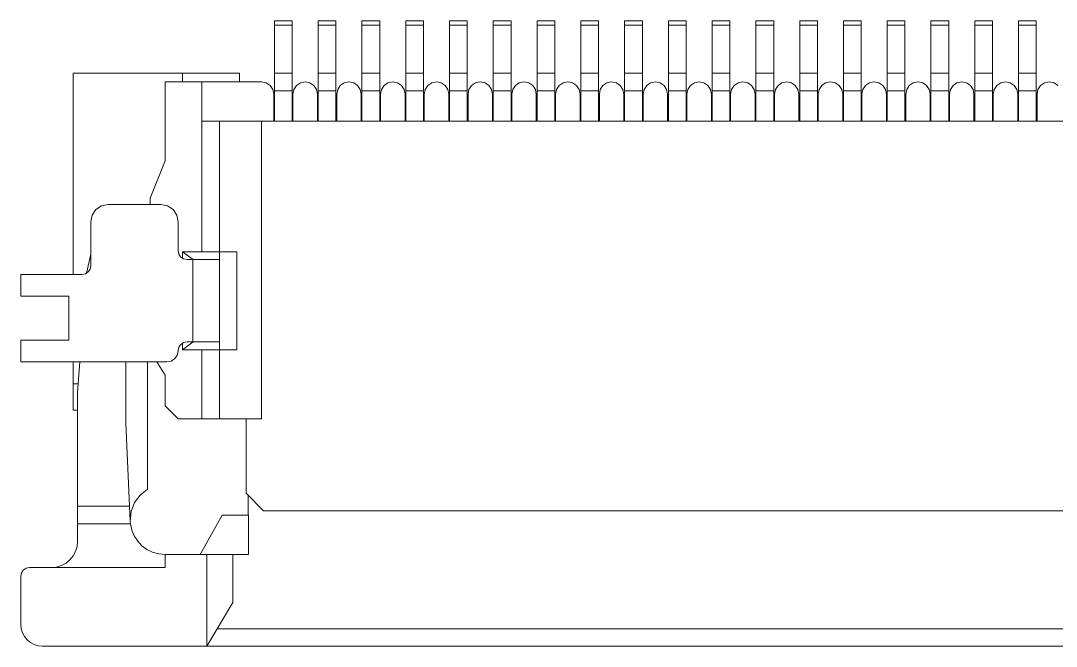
# Model space of a CAD drawing. Extents: x 88 to 882, y -532 to 166.
# Drawn here: x 88.1 to 285.3, y 46.5 to 165.6 of the extents above; entities that cross this region are included whole.
import ezdxf

# ---------------------------------------------------------------- set-up
doc = ezdxf.new("R2010")
doc.units = 0
doc.layers.add('Layer 1', color=7, linetype='BYLAYER', lineweight=5)

msp = doc.modelspace()

# ---------------------------------------------------------------- linework, layer by layer
at = {"layer": 'Layer 1'}
for p, q in [((136.41072, 164.812598), (136.41, 165.646)), ((136.41072, 165.645402), (139.794, 165.646)), ((139.79328, 164.812598), (139.794, 165.646)), ((144.74372, 164.812598), (144.743, 165.646)), ((144.74372, 165.645402), (148.127, 165.646)), ((148.12628, 164.812598), (148.127, 165.646)), ((153.07644, 165.645402), (156.46, 165.646)), ((153.07644, 164.812598), (153.077, 165.646)), ((156.46056, 164.812598), (156.46, 165.646)), ((161.40972, 165.6463), (164.793, 165.646)), ((161.40972, 164.812598), (161.41, 165.646)), ((164.79328, 164.812598), (164.793, 165.646)), ((169.74372, 164.812598), (169.743, 165.646)), ((169.74372, 165.645402), (173.127, 165.646)), ((173.12628, 164.812598), (173.127, 165.646)), ((178.07644, 164.812598), (178.076, 165.646)), ((178.07644, 165.645402), (181.46, 165.646)), ((181.45956, 164.812598), (181.46, 165.646)), ((186.40972, 165.645402), (189.793, 165.646)), ((186.40972, 164.812598), (186.41, 165.646)), ((189.79328, 164.812598), (189.793, 165.646)), ((194.74259, 165.645402), (198.127, 165.646)), ((194.74259, 164.812598), (194.743, 165.646)), ((198.12741, 164.812598), (198.127, 165.646)), ((203.07744, 164.812598), (203.077, 165.646)), ((203.07744, 165.6463), (206.461, 165.646)), ((206.46056, 164.812598), (206.461, 165.646)), ((211.41072, 165.645402), (214.794, 165.646)), ((211.41072, 164.812598), (211.411, 165.646)), ((214.79428, 164.812598), (214.794, 165.646)), ((219.74372, 165.645402), (223.127, 165.646)), ((219.74372, 164.812598), (219.744, 165.646)), ((223.12728, 164.812598), (223.127, 165.646)), ((228.07744, 164.812598), (228.077, 165.646)), ((228.07744, 165.645402), (231.461, 165.646)), ((231.46056, 164.812598), (231.461, 165.646)), ((236.41072, 165.6463), (239.794, 165.646)), ((236.41072, 164.812598), (236.411, 165.646)), ((239.79428, 164.812598), (239.794, 165.646)), ((244.74372, 165.645402), (248.127, 165.646)), ((244.74372, 164.812598), (244.744, 165.646)), ((248.12728, 164.812598), (248.127, 165.646)), ((253.07644, 165.645402), (256.46, 165.646)), ((253.07644, 164.812598), (253.077, 165.646)), ((256.46056, 164.812598), (256.46, 165.646)), ((261.41072, 164.812598), (261.41, 165.646)), ((261.41072, 165.645402), (264.794, 165.646)), ((264.79328, 164.812598), (264.794, 165.646)), ((269.74372, 165.645402), (273.127, 165.646)), ((269.74372, 164.812598), (269.744, 165.646)), ((273.12728, 164.812598), (273.127, 165.646)), ((278.07672, 165.6463), (281.46, 165.646)), ((278.07672, 164.812598), (278.077, 165.646)), ((281.46028, 164.812598), (281.46, 165.646)), ((136.41072, 155.64515), (136.41, 164.812)), ((136.41072, 164.81285), (139.794, 164.812)), ((139.79328, 155.64515), (139.794, 164.812)), ((144.74372, 155.64515), (144.743, 164.812)), ((144.74372, 164.81285), (148.127, 164.812)), ((148.12628, 155.64515), (148.127, 164.812)), ((153.07644, 164.81285), (156.46, 164.812)), ((153.07644, 155.64515), (153.077, 164.812)), ((156.46056, 155.64515), (156.46, 164.812)), ((161.40972, 155.64515), (161.41, 164.812)), ((161.41, 164.812), (164.793, 164.812)), ((164.79328, 155.64515), (164.793, 164.812)), ((169.74372, 155.64515), (169.743, 164.812)), ((169.74372, 164.81285), (173.127, 164.812)), ((173.12628, 155.64515), (173.127, 164.812)), ((178.076, 164.812), (181.46, 164.812)), ((178.076, 155.646), (178.076, 164.812)), ((181.45956, 155.64515), (181.46, 164.812)), ((186.40972, 164.81285), (189.793, 164.812)), ((186.40972, 155.64515), (186.41, 164.812)), ((189.79328, 155.64515), (189.793, 164.812)), ((194.74259, 164.81285), (198.127, 164.812)), ((194.74259, 155.64515), (194.743, 164.812)), ((198.12741, 155.64515), (198.127, 164.812)), ((203.077, 164.812), (206.461, 164.812)), ((203.07744, 155.64515), (203.077, 164.812)), ((206.46056, 155.64515), (206.461, 164.812)), ((211.41072, 164.81285), (214.794, 164.812)), ((211.41072, 155.64515), (211.411, 164.812)), ((214.79428, 155.64515), (214.794, 164.812)), ((219.74372, 164.81285), (223.127, 164.812)), ((219.74372, 155.64515), (219.744, 164.812)), ((223.12728, 155.64515), (223.127, 164.812)), ((228.07744, 155.64515), (228.077, 164.812)), ((228.07744, 164.81285), (231.461, 164.812)), ((231.46056, 155.64515), (231.461, 164.812)), ((236.41072, 155.64515), (236.411, 164.812)), ((236.411, 164.812), (239.794, 164.812)), ((239.79428, 155.64515), (239.794, 164.812)), ((244.74372, 164.81285), (248.127, 164.812)), ((244.74372, 155.64515), (244.744, 164.812)), ((248.12728, 155.64515), (248.127, 164.812)), ((253.077, 164.812), (256.46, 164.812)), ((253.077, 155.646), (253.077, 164.812)), ((256.46056, 155.64515), (256.46, 164.812)), ((261.41072, 155.64515), (261.41, 164.812)), ((261.41072, 164.81285), (264.794, 164.812)), ((264.79328, 155.64515), (264.794, 164.812)), ((269.74372, 164.81285), (273.127, 164.812)), ((269.74372, 155.64515), (269.744, 164.812)), ((273.12728, 155.64515), (273.127, 164.812)), ((278.07672, 155.64515), (278.077, 164.812)), ((278.077, 164.812), (281.46, 164.812)), ((281.46028, 155.64515), (281.46, 164.812)), ((98.1018, 117.3133), (98.1018, 155.646)), ((118.9357, 155.646), (98.1018, 155.646)), ((115.60148, 153.98), (122.602, 153.98)), ((115.60148, 153.98), (115.602, 138.979)), ((118.9353, 155.646), (118.936, 153.98)), ((118.936, 155.646), (129.769, 155.646)), ((122.602, 146.4793), (122.602, 153.98)), ((133.93502, 153.9799), (122.602, 153.98)), ((129.7697, 153.98), (129.769, 155.646)), ((133.935, 153.98), (134.843443, 153.796573)), ((134.843443, 153.796573), (135.585331, 153.296387)), ((136.41, 155.646), (139.794, 155.646)), ((136.41072, 152.31352), (136.41, 155.646)), ((139.794, 152.313), (139.794, 155.646)), ((140.619084, 153.296081), (141.360583, 153.796265)), ((141.360583, 153.796265), (142.26885, 153.97969)), ((142.26885, 153.97969), (143.17713, 153.796263)), ((143.17713, 153.796263), (143.918931, 153.296077)), ((144.743, 155.646), (148.127, 155.646)), ((144.74372, 152.31352), (144.743, 155.646)), ((148.127, 152.313), (148.127, 155.646)), ((148.952189, 153.296081), (149.693701, 153.796265)), ((149.693701, 153.796265), (150.60185, 153.97969)), ((150.60185, 153.97969), (151.51013, 153.796263)), ((151.51013, 153.796263), (152.251931, 153.296077)), ((153.07644, 152.31352), (153.077, 155.646)), ((153.077, 155.646), (156.46, 155.646)), ((156.46, 152.313), (156.46, 155.646)), ((157.285047, 153.296081), (158.026461, 153.796265)), ((158.026461, 153.796265), (158.93456, 153.97969)), ((158.93456, 153.97969), (159.843003, 153.796263)), ((159.843003, 153.796263), (160.584891, 153.296077)), ((161.40972, 155.64515), (164.793, 155.646)), ((161.40972, 152.31352), (161.41, 155.646)), ((164.793, 152.313), (164.793, 155.646)), ((165.619084, 153.296081), (166.360583, 153.796265)), ((166.360583, 153.796265), (167.26885, 153.97969)), ((167.26885, 153.97969), (168.17713, 153.796263)), ((168.17713, 153.796263), (168.918931, 153.296077)), ((169.743, 155.646), (173.127, 155.646)), ((169.74372, 152.31352), (169.743, 155.646)), ((173.127, 152.313), (173.127, 155.646)), ((173.952189, 153.296081), (174.693701, 153.796265)), ((174.693701, 153.796265), (175.60185, 153.97969)), ((175.60185, 153.97969), (176.51013, 153.796263)), ((176.51013, 153.796263), (177.251931, 153.296077)), ((178.076, 155.646), (181.46, 155.646)), ((178.076, 152.313), (178.076, 155.646)), ((181.46, 152.313), (181.46, 155.646)), ((182.285047, 153.296081), (183.026461, 153.796265)), ((183.026461, 153.796265), (183.93456, 153.97969)), ((183.93456, 153.97969), (184.843003, 153.796263)), ((184.843003, 153.796263), (185.584891, 153.296077)), ((186.40972, 152.31352), (186.41, 155.646)), ((186.41, 155.646), (189.793, 155.646)), ((189.793, 152.313), (189.793, 155.646)), ((190.618508, 153.296081), (191.36006, 153.796265)), ((191.36006, 153.796265), (192.26785, 153.97969)), ((192.26785, 153.97969), (193.17613, 153.796263)), ((193.17613, 153.796263), (193.917931, 153.296077)), ((194.74259, 152.31352), (194.743, 155.646)), ((194.743, 155.646), (198.127, 155.646)), ((198.127, 152.313), (198.127, 155.646)), ((198.952649, 153.296081), (199.694537, 153.796265)), ((199.694537, 153.796265), (200.60298, 153.97969)), ((200.60298, 153.97969), (201.510652, 153.796263)), ((201.510652, 153.796263), (202.252218, 153.296077)), ((203.07744, 152.31352), (203.077, 155.646)), ((203.07744, 155.64515), (206.461, 155.646)), ((206.461, 152.313), (206.461, 155.646)), ((207.285613, 153.296081), (208.027414, 153.796265)), ((208.027414, 153.796265), (208.93569, 153.97969)), ((208.93569, 153.97969), (209.843957, 153.796263)), ((209.843957, 153.796263), (210.585456, 153.296077)), ((211.41072, 152.31352), (211.411, 155.646)), ((211.411, 155.646), (214.794, 155.646)), ((214.794, 152.313), (214.794, 155.646)), ((215.618649, 153.296081), (216.360537, 153.796265)), ((216.360537, 153.796265), (217.26898, 153.97969)), ((217.26898, 153.97969), (218.177083, 153.796263)), ((218.177083, 153.796263), (218.918496, 153.296077)), ((219.74372, 152.31352), (219.744, 155.646)), ((219.744, 155.646), (223.127, 155.646)), ((223.127, 152.313), (223.127, 155.646)), ((223.951754, 153.296081), (224.693655, 153.796265)), ((224.693655, 153.796265), (225.60198, 153.97969)), ((225.60198, 153.97969), (226.510129, 153.796263)), ((226.510129, 153.796263), (227.251641, 153.296077)), ((228.077, 155.646), (231.461, 155.646)), ((228.07744, 152.31352), (228.077, 155.646)), ((231.461, 152.313), (231.461, 155.646)), ((232.285613, 153.296081), (233.027414, 153.796265)), ((233.027414, 153.796265), (233.93569, 153.97969)), ((233.93569, 153.97969), (234.843957, 153.796263)), ((234.843957, 153.796263), (235.585456, 153.296077)), ((236.41072, 155.64515), (239.794, 155.646)), ((236.41072, 152.31352), (236.411, 155.646)), ((239.794, 152.313), (239.794, 155.646)), ((240.618649, 153.296081), (241.360537, 153.796265)), ((241.360537, 153.796265), (242.26898, 153.97969)), ((242.26898, 153.97969), (243.177083, 153.796263)), ((243.177083, 153.796263), (243.918496, 153.296077)), ((244.74372, 152.31352), (244.744, 155.646)), ((244.744, 155.646), (248.127, 155.646)), ((248.127, 152.313), (248.127, 155.646)), ((248.951754, 153.296081), (249.693655, 153.796265)), ((249.693655, 153.796265), (250.60198, 153.97969)), ((250.60198, 153.97969), (251.510129, 153.796263)), ((251.510129, 153.796263), (252.251641, 153.296077)), ((253.077, 155.646), (256.46, 155.646)), ((253.077, 152.313), (253.077, 155.646)), ((256.46, 152.313), (256.46, 155.646)), ((257.285613, 153.296081), (258.027414, 153.796265)), ((258.027414, 153.796265), (258.93569, 153.97969)), ((258.93569, 153.97969), (259.843957, 153.796263)), ((259.843957, 153.796263), (260.585456, 153.296077)), ((261.41, 155.646), (264.794, 155.646)), ((261.41072, 152.31352), (261.41, 155.646)), ((264.794, 152.313), (264.794, 155.646)), ((265.618649, 153.296081), (266.360537, 153.796265)), ((266.360537, 153.796265), (267.26898, 153.97969)), ((267.26898, 153.97969), (268.17726, 153.796263)), ((268.17726, 153.796263), (268.919061, 153.296077)), ((269.74372, 152.31352), (269.744, 155.646)), ((269.744, 155.646), (273.127, 155.646)), ((273.127, 152.313), (273.127, 155.646)), ((273.951754, 153.296081), (274.693655, 153.796265)), ((274.693655, 153.796265), (275.60198, 153.97969)), ((275.60198, 153.97969), (276.510305, 153.796263)), ((276.510305, 153.796263), (277.252206, 153.296077)), ((278.07672, 155.64515), (281.46, 155.646)), ((278.07672, 152.31352), (278.077, 155.646)), ((281.46, 152.313), (281.46, 155.646)), ((282.285624, 153.296081), (283.026984, 153.796265)), ((283.026984, 153.796265), (283.93556, 153.97969)), ((283.93556, 153.97969), (284.844358, 153.796263)), ((284.844358, 153.796263), (285.586206, 153.296077)), ((135.585331, 153.296387), (136.085549, 152.554586)), ((136.085549, 152.554586), (136.26898, 151.64631)), ((136.41, 152.31352), (139.794, 152.313)), ((136.41, 146.479), (136.41, 152.313)), ((139.794, 146.479), (139.794, 152.313)), ((139.936, 151.646), (140.119255, 152.55428)), ((140.119255, 152.55428), (140.619084, 153.296081)), ((143.918931, 153.296077), (144.419115, 152.554276)), ((144.419115, 152.554276), (144.60254, 151.646)), ((144.743, 152.31352), (148.127, 152.313)), ((144.743, 146.479), (144.743, 152.313)), ((148.127, 146.479), (148.127, 152.313)), ((148.269, 151.646), (148.452294, 152.55428)), ((148.452294, 152.55428), (148.952189, 153.296081)), ((152.251931, 153.296077), (152.752115, 152.554276)), ((152.752115, 152.554276), (152.93554, 151.646)), ((153.077, 152.31352), (156.46, 152.313)), ((153.077, 146.479), (153.077, 152.313)), ((156.46, 146.479), (156.46, 152.313)), ((156.602, 151.646), (156.78525, 152.55428)), ((156.78525, 152.55428), (157.285047, 153.296081)), ((160.584891, 153.296077), (161.085109, 152.554276)), ((161.085109, 152.554276), (161.26854, 151.646)), ((161.41, 152.31352), (164.793, 152.313)), ((161.41, 146.479), (161.41, 152.313)), ((164.793, 146.479), (164.793, 152.313)), ((164.936, 151.646), (165.119255, 152.55428)), ((165.119255, 152.55428), (165.619084, 153.296081)), ((168.918931, 153.296077), (169.419115, 152.554276)), ((169.419115, 152.554276), (169.60254, 151.646)), ((169.743, 152.31352), (173.127, 152.313)), ((169.743, 146.479), (169.743, 152.313)), ((173.12628, 146.47891), (173.127, 152.313)), ((173.269, 151.646), (173.452294, 152.55428)), ((173.452294, 152.55428), (173.952189, 153.296081)), ((177.251931, 153.296077), (177.752115, 152.554276)), ((177.752115, 152.554276), (177.93554, 151.646)), ((178.076, 152.31352), (181.46, 152.313)), ((178.076, 146.479), (178.076, 152.313)), ((181.46, 146.479), (181.46, 152.313)), ((181.602, 151.646), (181.78525, 152.55428)), ((181.78525, 152.55428), (182.285047, 153.296081)), ((185.584891, 153.296077), (186.085109, 152.554276)), ((186.085109, 152.554276), (186.26854, 151.646)), ((186.41, 152.31352), (189.793, 152.313)), ((186.41, 146.479), (186.41, 152.313)), ((189.793, 146.479), (189.793, 152.313)), ((189.935, 151.646), (190.118414, 152.55428)), ((190.118414, 152.55428), (190.618508, 153.296081)), ((193.917931, 153.296077), (194.418115, 152.554276)), ((194.418115, 152.554276), (194.60154, 151.646)), ((194.743, 152.31352), (198.127, 152.313)), ((194.743, 146.479), (194.743, 152.313)), ((198.127, 146.479), (198.127, 152.313)), ((198.269, 151.646), (198.452431, 152.55428)), ((198.452431, 152.55428), (198.952649, 153.296081)), ((202.252218, 153.296077), (202.752377, 152.554276)), ((202.752377, 152.554276), (202.93583, 151.646)), ((203.077, 152.31352), (206.461, 152.313)), ((203.077, 146.479), (203.077, 152.313)), ((206.461, 146.479), (206.461, 152.313)), ((206.602, 151.646), (206.785427, 152.55428)), ((206.785427, 152.55428), (207.285613, 153.296081)), ((210.585456, 153.296077), (211.085285, 152.554276)), ((211.085285, 152.554276), (211.26854, 151.646)), ((211.411, 152.31352), (214.794, 152.313)), ((211.411, 146.479), (211.411, 152.313)), ((214.794, 146.479), (214.794, 152.313)), ((214.935, 151.646), (215.118431, 152.55428)), ((215.118431, 152.55428), (215.618649, 153.296081)), ((218.918496, 153.296077), (219.418291, 152.554276)), ((219.418291, 152.554276), (219.60154, 151.646)), ((219.744, 152.31352), (223.127, 152.313)), ((219.744, 146.479), (219.744, 152.313)), ((223.127, 146.479), (223.127, 152.313)), ((223.268, 151.646), (223.451471, 152.55428)), ((223.451471, 152.55428), (223.951754, 153.296081)), ((227.251641, 153.296077), (227.751536, 152.554276)), ((227.751536, 152.554276), (227.93483, 151.646)), ((228.077, 152.31352), (231.461, 152.313)), ((228.077, 146.479), (228.077, 152.313)), ((231.461, 146.479), (231.461, 152.313)), ((231.602, 151.646), (231.785427, 152.55428)), ((231.785427, 152.55428), (232.285613, 153.296081)), ((235.585456, 153.296077), (236.085285, 152.554276)), ((236.085285, 152.554276), (236.26854, 151.646)), ((236.411, 152.31352), (239.794, 152.313)), ((236.411, 146.479), (236.411, 152.313)), ((239.794, 146.479), (239.794, 152.313)), ((239.935, 151.646), (240.118431, 152.55428)), ((240.118431, 152.55428), (240.618649, 153.296081)), ((243.918496, 153.296077), (244.418291, 152.554276)), ((244.418291, 152.554276), (244.60154, 151.646)), ((244.744, 152.31352), (248.127, 152.313)), ((244.744, 146.479), (244.744, 152.313)), ((248.127, 146.479), (248.127, 152.313)), ((248.268, 151.646), (248.451471, 152.55428)), ((248.451471, 152.55428), (248.951754, 153.296081)), ((252.251641, 153.296077), (252.751536, 152.554276)), ((252.751536, 152.554276), (252.93483, 151.646)), ((253.077, 152.31352), (256.46, 152.313)), ((253.077, 146.479), (253.077, 152.313)), ((256.46, 146.479), (256.46, 152.313)), ((256.602, 151.646), (256.785427, 152.55428)), ((256.785427, 152.55428), (257.285613, 153.296081)), ((260.585456, 153.296077), (261.085285, 152.554276)), ((261.085285, 152.554276), (261.26854, 151.646)), ((261.41, 152.31352), (264.794, 152.313)), ((261.41, 146.479), (261.41, 152.313)), ((264.794, 146.479), (264.794, 152.313)), ((264.935, 151.646), (265.118431, 152.55428)), ((265.118431, 152.55428), (265.618649, 153.296081)), ((268.919061, 153.296077), (269.419245, 152.554276)), ((269.419245, 152.554276), (269.60267, 151.646)), ((269.744, 152.31352), (273.127, 152.313)), ((269.744, 146.479), (269.744, 152.313)), ((273.127, 146.479), (273.127, 152.313)), ((273.268, 151.646), (273.451471, 152.55428)), ((273.451471, 152.55428), (273.951754, 153.296081)), ((277.252206, 153.296077), (277.752489, 152.554276)), ((277.752489, 152.554276), (277.93596, 151.646)), ((278.077, 152.31352), (281.46, 152.313)), ((278.077, 146.479), (278.077, 152.313)), ((281.46, 146.479), (281.46, 152.313)), ((281.603, 151.646), (281.786091, 152.55428)), ((281.786091, 152.55428), (282.285624, 153.296081)), ((136.269, 151.646), (136.269, 146.479)), ((139.936, 151.646), (139.936, 146.479)), ((144.60254, 151.6462), (144.602, 146.479)), ((148.269, 151.646), (148.269, 146.479)), ((152.936, 151.646), (152.936, 146.479)), ((156.602, 151.646), (156.602, 146.479)), ((161.26854, 151.6462), (161.269, 146.479)), ((164.936, 151.646), (164.936, 146.479)), ((169.602, 151.646), (169.602, 146.479)), ((173.2688, 151.6462), (173.269, 146.479)), ((177.935, 151.646), (177.935, 146.479)), ((181.602, 151.646), (181.602, 146.479)), ((186.26854, 151.6462), (186.269, 146.479)), ((189.935, 151.646), (189.935, 146.479)), ((194.602, 151.646), (194.602, 146.479)), ((198.269, 151.646), (198.269, 146.479)), ((202.935, 151.646), (202.935, 146.479)), ((206.602, 151.646), (206.602, 146.479)), ((211.269, 151.646), (211.269, 146.479)), ((214.935, 151.64631), (214.935, 146.479)), ((219.60154, 151.6462), (219.602, 146.479)), ((223.268, 151.646), (223.268, 146.479)), ((227.9352, 151.6462), (227.935, 146.479)), ((231.602, 151.646), (231.602, 146.479)), ((236.26854, 151.6462), (236.268, 146.479)), ((239.935, 151.646), (239.935, 146.479)), ((244.60154, 151.6462), (244.602, 146.479)), ((248.268, 151.646), (248.268, 146.479)), ((252.93545, 151.6462), (252.935, 146.479)), ((256.602, 151.646), (256.602, 146.479)), ((261.268, 151.646), (261.268, 146.479)), ((264.935, 151.646), (264.935, 146.479)), ((269.60154, 151.6462), (269.601, 146.479)), ((273.26805, 151.6462), (273.268, 146.479)), ((277.936, 151.646), (277.936, 146.479)), ((281.603, 151.646), (281.603, 146.479)), ((125.935, 146.479), (122.602, 146.479)), ((122.602, 121.6457), (122.602, 146.479)), ((125.93485, 146.479), (125.935, 121.646)), ((125.935, 146.479), (133.935, 146.479)), ((133.935, 146.479), (133.935, 89.8131)), ((383.935, 146.479), (133.935, 146.479)), ((115.602, 138.979), (112.76877, 131.81197)), ((102.411923, 129.669169), (103.471252, 130.383503)), ((103.471252, 130.383503), (104.76876, 130.64548)), ((114.768, 130.646), (104.768, 130.646)), ((112.76877, 131.81197), (112.769, 130.646)), ((114.768, 130.646), (116.065685, 130.384023)), ((116.065685, 130.384023), (117.125403, 129.669689)), ((101.436, 127.313), (101.697822, 128.60987)), ((101.697822, 128.60987), (102.411923, 129.669169)), ((117.125403, 129.669689), (117.839891, 128.61039)), ((117.839891, 128.61039), (118.10189, 127.31352)), ((101.43524, 127.31352), (101.436, 118.979)), ((118.102, 121.813), (118.102, 127.313)), ((101.43563, 121.2016), (100.657262, 117.56884)), ((118.233177, 121.164224), (118.1022, 121.81309)), ((118.590372, 120.634315), (118.233177, 121.164224)), ((119.120181, 120.277022), (118.590372, 120.634315)), ((118.936, 121.646), (122.602, 121.646)), ((118.936, 121.6454), (120.93583, 120.14595)), ((118.936, 121.6454), (118.936, 120.369)), ((119.769, 120.146), (119.120181, 120.277022)), ((122.602, 121.6457), (125.935, 121.646)), ((129.26861, 121.646), (125.935, 121.646)), ((125.935, 121.646), (125.935, 102.979)), ((129.26861, 102.9796), (129.269, 121.646)), ((101.304983, 118.330789), (100.947721, 117.801215)), ((101.436, 118.979), (101.304983, 118.330789)), ((120.88589, 120.1466), (119.769, 120.146)), ((125.935, 120.146), (120.886, 120.146)), ((120.886, 120.146), (120.886, 104.48)), ((99.7692, 117.31304), (88.1018, 117.313)), ((88.1018, 117.313), (88.1018, 113.146)), ((100.417899, 117.444045), (99.7692, 117.31304)), ((100.947721, 117.801215), (100.417899, 117.444045)), ((88.1018, 113.146), (97.2684, 113.146)), ((97.2684, 113.146), (97.2684, 104.813)), ((97.2684, 104.813), (88.1018, 104.813)), ((88.1018, 104.813), (88.1018, 100.647)), ((118.102, 102.813), (117.931705, 101.96949)), ((118.102, 102.813), (118.232977, 103.461864)), ((118.232977, 103.461864), (118.590173, 103.991773)), ((118.590173, 103.991773), (119.119982, 104.349068)), ((120.93583, 104.47957), (118.936, 102.979)), ((118.93606, 104.25605), (118.936, 102.979)), ((122.60252, 102.97923), (118.936, 102.979)), ((119.119982, 104.349068), (119.7688, 104.48009)), ((119.769, 104.4796), (120.886, 104.48)), ((120.886, 104.4796), (125.935, 104.48)), ((125.93476, 102.9793), (122.602, 102.979)), ((122.602, 89.8131), (122.602, 102.979)), ((125.93539, 102.979), (125.935, 89.8131)), ((125.93539, 102.9796), (129.269, 102.979)), ((88.1018, 100.647), (115.936, 100.647)), ((98.1018, 96.4794), (98.1018, 100.647)), ((99.3675, 100.647), (98.9355, 94.8126)), ((108.10207, 100.64556), (108.102, 88.9797)), ((112.269, 100.646), (112.269, 76.4197)), ((114.01151, 100.64644), (115.60211, 98.14595)), ((116.778739, 100.81704), (115.93566, 100.64695)), ((117.467353, 101.281029), (116.778739, 100.81704)), ((117.931705, 101.96949), (117.467353, 101.281029)), ((115.60223, 92.3135), (115.602, 98.1462)), ((99.058815, 96.47946), (98.1018, 96.4794)), ((98.1018, 91.47984), (98.1018, 96.4794)), ((98.935417, 94.81274), (98.9355, 73.1465)), ((98.9355, 91.4799), (98.1018, 91.4799)), ((118.10249, 89.81303), (115.602, 92.31323)), ((108.101992, 88.97974), (108.815167, 73.14654)), ((122.60263, 89.81278), (118.102, 89.8131)), ((125.93476, 89.8128), (122.602, 89.8131)), ((133.9354, 89.8132), (125.935, 89.8131)), ((131.018, 75.6458), (131.018, 89.8131)), ((109.75466, 73.848569), (110.823666, 75.295289)), ((110.823666, 75.295289), (112.26912, 76.41972)), ((134.35189, 72.3131), (131.018, 75.64586)), ((131.435, 71.4797), (131.435, 75.229)), ((108.815, 73.1465), (98.9355, 73.1465)), ((98.9355, 73.1465), (98.9355, 69.8129)), ((108.815, 73.1465), (108.942, 70.34629)), ((109.111104, 72.169069), (109.75466, 73.848569)), ((108.942, 70.3463), (109.111104, 72.169069)), ((122.268, 63.9799), (126.435, 71.4797)), ((131.435, 71.4797), (126.435, 71.4797)), ((131.435, 71.47968), (131.457, 71.4797)), ((131.4567, 71.47969), (131.457, 63.9799)), ((383.52, 72.3131), (134.352, 72.3131)), ((108.987, 69.8129), (98.9355, 69.8129)), ((98.9355, 69.8129), (98.9355, 66.4801)), ((108.942156, 70.3464), (108.987311, 69.813)), ((109.254574, 68.605358), (108.98756, 69.81286)), ((109.725872, 67.495452), (109.254574, 68.605358)), ((110.379282, 66.502683), (109.725872, 67.495452)), ((98.833895, 65.472363), (98.542501, 64.533717)), ((98.9355, 66.4801), (98.833895, 65.472363)), ((111.192633, 65.646595), (110.379282, 66.502683)), ((112.143751, 64.94673), (111.192633, 65.646595)), ((98.08145, 63.684283), (97.470874, 62.944177)), ((98.542501, 64.533717), (98.08145, 63.684283)), ((113.210467, 64.422631), (112.143751, 64.94673)), ((114.370607, 64.09384), (113.210467, 64.422631)), ((115.602, 63.9799), (114.370607, 64.09384)), ((115.60139, 61.47941), (115.602, 63.9799)), ((115.602, 63.97989), (123.518, 63.9799)), ((123.518, 63.9799), (123.518, 46.4799)), ((128.519, 63.9799), (123.518, 63.9799)), ((131.457, 63.97993), (128.519, 63.9799)), ((128.519, 54.81305), (128.519, 63.9799)), ((88.589973, 60.991228), (89.119782, 61.348423)), ((89.119782, 61.348423), (89.7686, 61.4794)), ((89.7686, 61.4794), (115.602, 61.4794)), ((94.943304, 61.581017), (93.93594, 61.47941)), ((95.881669, 61.872426), (94.943304, 61.581017)), ((96.730903, 62.333519), (95.881669, 61.872426)), ((97.470874, 62.944177), (96.730903, 62.333519)), ((88.1018, 59.8126), (88.232777, 60.461419)), ((88.1018, 59.8126), (88.1018, 50.646)), ((88.232777, 60.461419), (88.589973, 60.991228)), ((128.519, 54.81305), (123.51831, 46.47988)), ((88.186452, 49.806421), (88.10181, 50.64606)), ((88.429219, 49.024384), (88.186452, 49.806421)), ((392.351, 49.8123), (125.518, 49.8123)), ((88.813373, 48.316701), (88.429219, 49.024384)), ((89.322175, 47.700124), (88.813373, 48.316701)), ((89.938887, 47.191403), (89.322175, 47.700124)), ((90.646771, 46.807291), (89.938887, 47.191403)), ((91.429088, 46.56454), (90.646771, 46.807291)), ((92.2691, 46.4799), (91.429088, 46.56454)), ((123.518, 46.4799), (92.2691, 46.4799)), ((123.518, 46.4799), (394.352, 46.4799))]:
    msp.add_line(p, q, dxfattribs=at)

doc.saveas('drawing.dxf')
